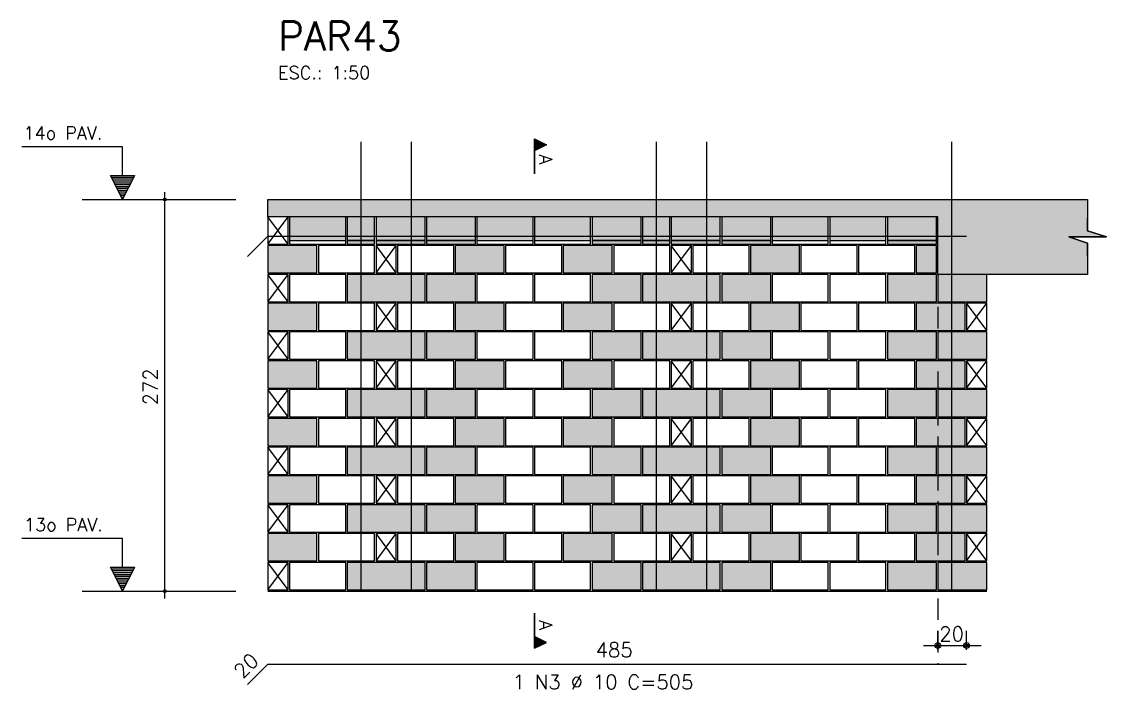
# Model space of a CAD drawing. Extents: x -1.9 to 86, y -1.6 to 60.9.
# Drawn here: x 19.32 to 34.38, y 29.32 to 38.59 of the extents above; entities that cross this region are included whole.
import ezdxf

# ---------------------------------------------------------------- set-up
doc = ezdxf.new("R2010")
doc.units = 0
doc.header["$MEASUREMENT"] = 0
doc.linetypes.add('ESTILO_TQS_0001', pattern=[0.45, 0.3, -0.15])
for name, color, linetype in [('PENA_01', 1, 'CONTINUOUS'), ('PENA_02', 2, 'CONTINUOUS'), ('PENA_03', 3, 'CONTINUOUS'), ('PENA_05', 5, 'CONTINUOUS'), ('PENA_06', 6, 'CONTINUOUS'), ('PENA_09', 254, 'CONTINUOUS'), ('PENA_11', 252, 'CONTINUOUS'), ('PENA_19', 240, 'CONTINUOUS'), ('PENA_21', 100, 'CONTINUOUS'), ('PENA_23', 50, 'CONTINUOUS'), ('PENA_28', 135, 'CONTINUOUS')]:
    doc.layers.add(name, color=color, linetype=linetype)
doc.styles.get("Standard").update_dxf_attribs({"font": 'ROMANS.SHX'})

msp = doc.modelspace()

# ---------------------------------------------------------------- linework, layer by layer
at = {"layer": 'PENA_01', "linetype": 'Continuous'}
for p, q in [((20.161, 36.12), (22.292, 36.12)), ((23.04, 35.55), (23.82, 35.55)), ((23.84, 35.55), (24.22, 35.55)), ((24.24, 35.55), (24.92, 35.55)), ((24.94, 35.55), (25.62, 35.55)), ((25.64, 35.55), (26.42, 35.55)), ((26.44, 35.55), (27.22, 35.55)), ((27.24, 35.55), (27.92, 35.55)), ((27.94, 35.55), (28.32, 35.55)), ((28.34, 35.55), (29.02, 35.55)), ((29.04, 35.55), (29.72, 35.55)), ((29.74, 35.55), (30.52, 35.55)), ((30.54, 35.55), (31.32, 35.55)), ((31.34, 35.55), (32.02, 35.55)), ((20.161, 30.68), (22.292, 30.68)), ((32.04, 29.866), (32.04, 30.127)), ((32.44, 29.866), (32.44, 30.127)), ((31.84, 29.927), (32.64, 29.927))]:
    msp.add_line(p, q, dxfattribs=at)
at = {"layer": 'PENA_01', "linetype": 'ESTILO_TQS_0001'}
msp.add_lwpolyline([(32.04, 35.08), (32.04, 29.666)], dxfattribs=at)
at = {"layer": 'PENA_02', "linetype": 'Continuous'}
for p, q in [((23.02, 35.88), (22.74, 35.88)), ((22.74, 35.88), (22.74, 35.5)), ((23.02, 35.5), (23.02, 35.88)), ((22.74, 35.5), (23.02, 35.5)), ((24.52, 35.48), (24.24, 35.48)), ((24.24, 35.48), (24.24, 35.1)), ((24.52, 35.1), (24.52, 35.48)), ((28.62, 35.48), (28.34, 35.48)), ((28.34, 35.48), (28.34, 35.1)), ((28.62, 35.1), (28.62, 35.48)), ((24.24, 35.1), (24.52, 35.1)), ((28.34, 35.1), (28.62, 35.1)), ((23.02, 35.08), (22.74, 35.08)), ((22.74, 35.08), (22.74, 34.7)), ((23.02, 34.7), (23.02, 35.08)), ((22.74, 34.7), (23.02, 34.7)), ((24.52, 34.68), (24.24, 34.68)), ((24.24, 34.68), (24.24, 34.3)), ((24.52, 34.3), (24.52, 34.68)), ((28.62, 34.68), (28.34, 34.68)), ((28.34, 34.68), (28.34, 34.3)), ((28.62, 34.3), (28.62, 34.68)), ((32.72, 34.68), (32.44, 34.68)), ((32.44, 34.68), (32.44, 34.3)), ((32.72, 34.3), (32.72, 34.68)), ((23.02, 34.28), (22.74, 34.28)), ((22.74, 34.28), (22.74, 33.9)), ((23.02, 33.9), (23.02, 34.28)), ((24.24, 34.3), (24.52, 34.3)), ((28.34, 34.3), (28.62, 34.3)), ((32.44, 34.3), (32.72, 34.3)), ((22.74, 33.9), (23.02, 33.9)), ((24.52, 33.88), (24.24, 33.88)), ((24.24, 33.88), (24.24, 33.5)), ((24.52, 33.5), (24.52, 33.88)), ((28.62, 33.88), (28.34, 33.88)), ((28.34, 33.88), (28.34, 33.5)), ((28.62, 33.5), (28.62, 33.88)), ((32.72, 33.88), (32.44, 33.88)), ((32.44, 33.88), (32.44, 33.5)), ((32.72, 33.5), (32.72, 33.88)), ((23.02, 33.48), (22.74, 33.48)), ((22.74, 33.48), (22.74, 33.1)), ((23.02, 33.1), (23.02, 33.48)), ((24.24, 33.5), (24.52, 33.5)), ((28.34, 33.5), (28.62, 33.5)), ((32.44, 33.5), (32.72, 33.5)), ((22.74, 33.1), (23.02, 33.1)), ((24.52, 33.08), (24.24, 33.08)), ((24.24, 33.08), (24.24, 32.7)), ((24.52, 32.7), (24.52, 33.08)), ((28.62, 33.08), (28.34, 33.08)), ((28.34, 33.08), (28.34, 32.7)), ((28.62, 32.7), (28.62, 33.08)), ((32.72, 33.08), (32.44, 33.08)), ((32.44, 33.08), (32.44, 32.7)), ((32.72, 32.7), (32.72, 33.08)), ((23.02, 32.68), (22.74, 32.68)), ((22.74, 32.68), (22.74, 32.3)), ((23.02, 32.3), (23.02, 32.68)), ((24.24, 32.7), (24.52, 32.7)), ((28.34, 32.7), (28.62, 32.7)), ((32.44, 32.7), (32.72, 32.7)), ((22.74, 32.3), (23.02, 32.3)), ((24.52, 32.28), (24.24, 32.28)), ((24.24, 32.28), (24.24, 31.9)), ((24.52, 31.9), (24.52, 32.28)), ((28.62, 32.28), (28.34, 32.28)), ((28.34, 32.28), (28.34, 31.9)), ((28.62, 31.9), (28.62, 32.28)), ((32.72, 32.28), (32.44, 32.28)), ((32.44, 32.28), (32.44, 31.9)), ((32.72, 31.9), (32.72, 32.28)), ((23.02, 31.88), (22.74, 31.88)), ((22.74, 31.88), (22.74, 31.5)), ((23.02, 31.5), (23.02, 31.88)), ((24.24, 31.9), (24.52, 31.9)), ((28.34, 31.9), (28.62, 31.9)), ((32.44, 31.9), (32.72, 31.9)), ((22.74, 31.5), (23.02, 31.5)), ((24.52, 31.48), (24.24, 31.48)), ((24.24, 31.48), (24.24, 31.1)), ((24.52, 31.1), (24.52, 31.48)), ((28.62, 31.48), (28.34, 31.48)), ((28.34, 31.48), (28.34, 31.1)), ((28.62, 31.1), (28.62, 31.48)), ((32.72, 31.48), (32.44, 31.48)), ((32.44, 31.48), (32.44, 31.1)), ((32.72, 31.1), (32.72, 31.48)), ((23.02, 31.08), (22.74, 31.08)), ((22.74, 31.08), (22.74, 30.7)), ((23.02, 30.7), (23.02, 31.08)), ((24.24, 31.1), (24.52, 31.1)), ((28.34, 31.1), (28.62, 31.1)), ((32.44, 31.1), (32.72, 31.1)), ((22.74, 30.7), (23.02, 30.7)), ((22.74, 30.68), (32.72, 30.68))]:
    msp.add_line(p, q, dxfattribs=at)
for points in [[(22.74, 36.12), (34.12, 36.12), (34.12, 35.686), (34.38, 35.6), (33.86, 35.6), (34.12, 35.513), (34.12, 35.08), (32.04, 35.08), (32.04, 35.88), (22.74, 35.88), (22.74, 36.12)], [(23.04, 35.5), (23.82, 35.5), (23.82, 35.88), (23.04, 35.88), (23.04, 35.5)], [(23.84, 35.5), (24.22, 35.5), (24.22, 35.88), (23.84, 35.88), (23.84, 35.5)], [(24.24, 35.5), (24.92, 35.5), (24.92, 35.88), (24.24, 35.88), (24.24, 35.5)], [(24.94, 35.5), (25.62, 35.5), (25.62, 35.88), (24.94, 35.88), (24.94, 35.5)], [(25.64, 35.5), (26.42, 35.5), (26.42, 35.88), (25.64, 35.88), (25.64, 35.5)], [(26.44, 35.5), (27.22, 35.5), (27.22, 35.88), (26.44, 35.88), (26.44, 35.5)], [(27.24, 35.5), (27.92, 35.5), (27.92, 35.88), (27.24, 35.88), (27.24, 35.5)], [(27.94, 35.5), (28.32, 35.5), (28.32, 35.88), (27.94, 35.88), (27.94, 35.5)], [(28.34, 35.5), (29.02, 35.5), (29.02, 35.88), (28.34, 35.88), (28.34, 35.5)], [(29.04, 35.5), (29.72, 35.5), (29.72, 35.88), (29.04, 35.88), (29.04, 35.5)], [(29.74, 35.5), (30.52, 35.5), (30.52, 35.88), (29.74, 35.88), (29.74, 35.5)], [(30.54, 35.5), (31.32, 35.5), (31.32, 35.88), (30.54, 35.88), (30.54, 35.5)], [(31.34, 35.5), (32.02, 35.5), (32.02, 35.88), (31.34, 35.88), (31.34, 35.5)], [(34.12, 35.34), (34.12, 35.513), (33.86, 35.6), (34.38, 35.6), (34.12, 35.686), (34.12, 35.86)], [(22.74, 35.1), (23.42, 35.1), (23.42, 35.48), (22.74, 35.48), (22.74, 35.1)], [(23.44, 35.1), (24.22, 35.1), (24.22, 35.48), (23.44, 35.48), (23.44, 35.1)], [(24.54, 35.1), (25.32, 35.1), (25.32, 35.48), (24.54, 35.48), (24.54, 35.1)], [(25.34, 35.1), (26.02, 35.1), (26.02, 35.48), (25.34, 35.48), (25.34, 35.1)], [(26.04, 35.1), (26.82, 35.1), (26.82, 35.48), (26.04, 35.48), (26.04, 35.1)], [(26.84, 35.1), (27.52, 35.1), (27.52, 35.48), (26.84, 35.48), (26.84, 35.1)], [(27.54, 35.1), (28.32, 35.1), (28.32, 35.48), (27.54, 35.48), (27.54, 35.1)], [(28.64, 35.1), (29.42, 35.1), (29.42, 35.48), (28.64, 35.48), (28.64, 35.1)], [(29.44, 35.1), (30.12, 35.1), (30.12, 35.48), (29.44, 35.48), (29.44, 35.1)], [(30.14, 35.1), (30.92, 35.1), (30.92, 35.48), (30.14, 35.48), (30.14, 35.1)], [(30.94, 35.1), (31.72, 35.1), (31.72, 35.48), (30.94, 35.48), (30.94, 35.1)], [(31.74, 35.1), (32.02, 35.1), (32.02, 35.48), (31.74, 35.48), (31.74, 35.1)], [(23.04, 34.7), (23.82, 34.7), (23.82, 35.08), (23.04, 35.08), (23.04, 34.7)], [(23.84, 34.7), (24.92, 34.7), (24.92, 35.08), (23.84, 35.08), (23.84, 34.7)], [(24.94, 34.7), (25.62, 34.7), (25.62, 35.08), (24.94, 35.08), (24.94, 34.7)], [(25.64, 34.7), (26.42, 34.7), (26.42, 35.08), (25.64, 35.08), (25.64, 34.7)], [(26.44, 34.7), (27.22, 34.7), (27.22, 35.08), (26.44, 35.08), (26.44, 34.7)], [(27.24, 34.7), (27.92, 34.7), (27.92, 35.08), (27.24, 35.08), (27.24, 34.7)], [(27.94, 34.7), (29.02, 34.7), (29.02, 35.08), (27.94, 35.08), (27.94, 34.7)], [(29.04, 34.7), (29.72, 34.7), (29.72, 35.08), (29.04, 35.08), (29.04, 34.7)], [(29.74, 34.7), (30.52, 34.7), (30.52, 35.08), (29.74, 35.08), (29.74, 34.7)], [(30.54, 34.7), (31.32, 34.7), (31.32, 35.08), (30.54, 35.08), (30.54, 34.7)], [(31.34, 34.7), (32.02, 34.7), (32.02, 35.08), (31.34, 35.08), (31.34, 34.7)], [(32.04, 34.7), (32.72, 34.7), (32.72, 35.08), (32.04, 35.08), (32.04, 34.7)], [(22.74, 34.3), (23.42, 34.3), (23.42, 34.68), (22.74, 34.68), (22.74, 34.3)], [(23.44, 34.3), (24.22, 34.3), (24.22, 34.68), (23.44, 34.68), (23.44, 34.3)], [(24.54, 34.3), (25.32, 34.3), (25.32, 34.68), (24.54, 34.68), (24.54, 34.3)], [(25.34, 34.3), (26.02, 34.3), (26.02, 34.68), (25.34, 34.68), (25.34, 34.3)], [(26.04, 34.3), (26.82, 34.3), (26.82, 34.68), (26.04, 34.68), (26.04, 34.3)], [(26.84, 34.3), (27.52, 34.3), (27.52, 34.68), (26.84, 34.68), (26.84, 34.3)], [(27.54, 34.3), (28.32, 34.3), (28.32, 34.68), (27.54, 34.68), (27.54, 34.3)], [(28.64, 34.3), (29.42, 34.3), (29.42, 34.68), (28.64, 34.68), (28.64, 34.3)], [(29.44, 34.3), (30.12, 34.3), (30.12, 34.68), (29.44, 34.68), (29.44, 34.3)], [(30.14, 34.3), (30.92, 34.3), (30.92, 34.68), (30.14, 34.68), (30.14, 34.3)], [(30.94, 34.3), (31.72, 34.3), (31.72, 34.68), (30.94, 34.68), (30.94, 34.3)], [(31.74, 34.3), (32.42, 34.3), (32.42, 34.68), (31.74, 34.68), (31.74, 34.3)], [(23.04, 33.9), (23.82, 33.9), (23.82, 34.28), (23.04, 34.28), (23.04, 33.9)], [(23.84, 33.9), (24.92, 33.9), (24.92, 34.28), (23.84, 34.28), (23.84, 33.9)], [(24.94, 33.9), (25.62, 33.9), (25.62, 34.28), (24.94, 34.28), (24.94, 33.9)], [(25.64, 33.9), (26.42, 33.9), (26.42, 34.28), (25.64, 34.28), (25.64, 33.9)], [(26.44, 33.9), (27.22, 33.9), (27.22, 34.28), (26.44, 34.28), (26.44, 33.9)], [(27.24, 33.9), (27.92, 33.9), (27.92, 34.28), (27.24, 34.28), (27.24, 33.9)], [(27.94, 33.9), (29.02, 33.9), (29.02, 34.28), (27.94, 34.28), (27.94, 33.9)], [(29.04, 33.9), (29.72, 33.9), (29.72, 34.28), (29.04, 34.28), (29.04, 33.9)], [(29.74, 33.9), (30.52, 33.9), (30.52, 34.28), (29.74, 34.28), (29.74, 33.9)], [(30.54, 33.9), (31.32, 33.9), (31.32, 34.28), (30.54, 34.28), (30.54, 33.9)], [(31.34, 33.9), (32.02, 33.9), (32.02, 34.28), (31.34, 34.28), (31.34, 33.9)], [(32.04, 33.9), (32.72, 33.9), (32.72, 34.28), (32.04, 34.28), (32.04, 33.9)], [(22.74, 33.5), (23.42, 33.5), (23.42, 33.88), (22.74, 33.88), (22.74, 33.5)], [(23.44, 33.5), (24.22, 33.5), (24.22, 33.88), (23.44, 33.88), (23.44, 33.5)], [(24.54, 33.5), (25.32, 33.5), (25.32, 33.88), (24.54, 33.88), (24.54, 33.5)], [(25.34, 33.5), (26.02, 33.5), (26.02, 33.88), (25.34, 33.88), (25.34, 33.5)], [(26.04, 33.5), (26.82, 33.5), (26.82, 33.88), (26.04, 33.88), (26.04, 33.5)], [(26.84, 33.5), (27.52, 33.5), (27.52, 33.88), (26.84, 33.88), (26.84, 33.5)], [(27.54, 33.5), (28.32, 33.5), (28.32, 33.88), (27.54, 33.88), (27.54, 33.5)], [(28.64, 33.5), (29.42, 33.5), (29.42, 33.88), (28.64, 33.88), (28.64, 33.5)], [(29.44, 33.5), (30.12, 33.5), (30.12, 33.88), (29.44, 33.88), (29.44, 33.5)], [(30.14, 33.5), (30.92, 33.5), (30.92, 33.88), (30.14, 33.88), (30.14, 33.5)], [(30.94, 33.5), (31.72, 33.5), (31.72, 33.88), (30.94, 33.88), (30.94, 33.5)], [(31.74, 33.5), (32.42, 33.5), (32.42, 33.88), (31.74, 33.88), (31.74, 33.5)], [(23.04, 33.1), (23.82, 33.1), (23.82, 33.48), (23.04, 33.48), (23.04, 33.1)], [(23.84, 33.1), (24.92, 33.1), (24.92, 33.48), (23.84, 33.48), (23.84, 33.1)], [(24.94, 33.1), (25.62, 33.1), (25.62, 33.48), (24.94, 33.48), (24.94, 33.1)], [(25.64, 33.1), (26.42, 33.1), (26.42, 33.48), (25.64, 33.48), (25.64, 33.1)], [(26.44, 33.1), (27.22, 33.1), (27.22, 33.48), (26.44, 33.48), (26.44, 33.1)], [(27.24, 33.1), (27.92, 33.1), (27.92, 33.48), (27.24, 33.48), (27.24, 33.1)], [(27.94, 33.1), (29.02, 33.1), (29.02, 33.48), (27.94, 33.48), (27.94, 33.1)], [(29.04, 33.1), (29.72, 33.1), (29.72, 33.48), (29.04, 33.48), (29.04, 33.1)], [(29.74, 33.1), (30.52, 33.1), (30.52, 33.48), (29.74, 33.48), (29.74, 33.1)], [(30.54, 33.1), (31.32, 33.1), (31.32, 33.48), (30.54, 33.48), (30.54, 33.1)], [(31.34, 33.1), (32.02, 33.1), (32.02, 33.48), (31.34, 33.48), (31.34, 33.1)], [(32.04, 33.1), (32.72, 33.1), (32.72, 33.48), (32.04, 33.48), (32.04, 33.1)], [(22.74, 32.7), (23.42, 32.7), (23.42, 33.08), (22.74, 33.08), (22.74, 32.7)], [(23.44, 32.7), (24.22, 32.7), (24.22, 33.08), (23.44, 33.08), (23.44, 32.7)], [(24.54, 32.7), (25.32, 32.7), (25.32, 33.08), (24.54, 33.08), (24.54, 32.7)], [(25.34, 32.7), (26.02, 32.7), (26.02, 33.08), (25.34, 33.08), (25.34, 32.7)], [(26.04, 32.7), (26.82, 32.7), (26.82, 33.08), (26.04, 33.08), (26.04, 32.7)], [(26.84, 32.7), (27.52, 32.7), (27.52, 33.08), (26.84, 33.08), (26.84, 32.7)], [(27.54, 32.7), (28.32, 32.7), (28.32, 33.08), (27.54, 33.08), (27.54, 32.7)], [(28.64, 32.7), (29.42, 32.7), (29.42, 33.08), (28.64, 33.08), (28.64, 32.7)], [(29.44, 32.7), (30.12, 32.7), (30.12, 33.08), (29.44, 33.08), (29.44, 32.7)], [(30.14, 32.7), (30.92, 32.7), (30.92, 33.08), (30.14, 33.08), (30.14, 32.7)], [(30.94, 32.7), (31.72, 32.7), (31.72, 33.08), (30.94, 33.08), (30.94, 32.7)], [(31.74, 32.7), (32.42, 32.7), (32.42, 33.08), (31.74, 33.08), (31.74, 32.7)], [(23.04, 32.3), (23.82, 32.3), (23.82, 32.68), (23.04, 32.68), (23.04, 32.3)], [(23.84, 32.3), (24.92, 32.3), (24.92, 32.68), (23.84, 32.68), (23.84, 32.3)], [(24.94, 32.3), (25.62, 32.3), (25.62, 32.68), (24.94, 32.68), (24.94, 32.3)], [(25.64, 32.3), (26.42, 32.3), (26.42, 32.68), (25.64, 32.68), (25.64, 32.3)], [(26.44, 32.3), (27.22, 32.3), (27.22, 32.68), (26.44, 32.68), (26.44, 32.3)], [(27.24, 32.3), (27.92, 32.3), (27.92, 32.68), (27.24, 32.68), (27.24, 32.3)], [(27.94, 32.3), (29.02, 32.3), (29.02, 32.68), (27.94, 32.68), (27.94, 32.3)], [(29.04, 32.3), (29.72, 32.3), (29.72, 32.68), (29.04, 32.68), (29.04, 32.3)], [(29.74, 32.3), (30.52, 32.3), (30.52, 32.68), (29.74, 32.68), (29.74, 32.3)], [(30.54, 32.3), (31.32, 32.3), (31.32, 32.68), (30.54, 32.68), (30.54, 32.3)], [(31.34, 32.3), (32.02, 32.3), (32.02, 32.68), (31.34, 32.68), (31.34, 32.3)], [(32.04, 32.3), (32.72, 32.3), (32.72, 32.68), (32.04, 32.68), (32.04, 32.3)], [(22.74, 31.9), (23.42, 31.9), (23.42, 32.28), (22.74, 32.28), (22.74, 31.9)], [(23.44, 31.9), (24.22, 31.9), (24.22, 32.28), (23.44, 32.28), (23.44, 31.9)], [(24.54, 31.9), (25.32, 31.9), (25.32, 32.28), (24.54, 32.28), (24.54, 31.9)], [(25.34, 31.9), (26.02, 31.9), (26.02, 32.28), (25.34, 32.28), (25.34, 31.9)], [(26.04, 31.9), (26.82, 31.9), (26.82, 32.28), (26.04, 32.28), (26.04, 31.9)], [(26.84, 31.9), (27.52, 31.9), (27.52, 32.28), (26.84, 32.28), (26.84, 31.9)], [(27.54, 31.9), (28.32, 31.9), (28.32, 32.28), (27.54, 32.28), (27.54, 31.9)], [(28.64, 31.9), (29.42, 31.9), (29.42, 32.28), (28.64, 32.28), (28.64, 31.9)], [(29.44, 31.9), (30.12, 31.9), (30.12, 32.28), (29.44, 32.28), (29.44, 31.9)], [(30.14, 31.9), (30.92, 31.9), (30.92, 32.28), (30.14, 32.28), (30.14, 31.9)], [(30.94, 31.9), (31.72, 31.9), (31.72, 32.28), (30.94, 32.28), (30.94, 31.9)], [(31.74, 31.9), (32.42, 31.9), (32.42, 32.28), (31.74, 32.28), (31.74, 31.9)], [(23.04, 31.5), (23.82, 31.5), (23.82, 31.88), (23.04, 31.88), (23.04, 31.5)], [(23.84, 31.5), (24.92, 31.5), (24.92, 31.88), (23.84, 31.88), (23.84, 31.5)], [(24.94, 31.5), (25.62, 31.5), (25.62, 31.88), (24.94, 31.88), (24.94, 31.5)], [(25.64, 31.5), (26.42, 31.5), (26.42, 31.88), (25.64, 31.88), (25.64, 31.5)], [(26.44, 31.5), (27.22, 31.5), (27.22, 31.88), (26.44, 31.88), (26.44, 31.5)], [(27.24, 31.5), (27.92, 31.5), (27.92, 31.88), (27.24, 31.88), (27.24, 31.5)], [(27.94, 31.5), (29.02, 31.5), (29.02, 31.88), (27.94, 31.88), (27.94, 31.5)], [(29.04, 31.5), (29.72, 31.5), (29.72, 31.88), (29.04, 31.88), (29.04, 31.5)], [(29.74, 31.5), (30.52, 31.5), (30.52, 31.88), (29.74, 31.88), (29.74, 31.5)], [(30.54, 31.5), (31.32, 31.5), (31.32, 31.88), (30.54, 31.88), (30.54, 31.5)], [(31.34, 31.5), (32.02, 31.5), (32.02, 31.88), (31.34, 31.88), (31.34, 31.5)], [(32.04, 31.5), (32.72, 31.5), (32.72, 31.88), (32.04, 31.88), (32.04, 31.5)], [(22.74, 31.1), (23.42, 31.1), (23.42, 31.48), (22.74, 31.48), (22.74, 31.1)], [(23.44, 31.1), (24.22, 31.1), (24.22, 31.48), (23.44, 31.48), (23.44, 31.1)], [(24.54, 31.1), (25.32, 31.1), (25.32, 31.48), (24.54, 31.48), (24.54, 31.1)], [(25.34, 31.1), (26.02, 31.1), (26.02, 31.48), (25.34, 31.48), (25.34, 31.1)], [(26.04, 31.1), (26.82, 31.1), (26.82, 31.48), (26.04, 31.48), (26.04, 31.1)], [(26.84, 31.1), (27.52, 31.1), (27.52, 31.48), (26.84, 31.48), (26.84, 31.1)], [(27.54, 31.1), (28.32, 31.1), (28.32, 31.48), (27.54, 31.48), (27.54, 31.1)], [(28.64, 31.1), (29.42, 31.1), (29.42, 31.48), (28.64, 31.48), (28.64, 31.1)], [(29.44, 31.1), (30.12, 31.1), (30.12, 31.48), (29.44, 31.48), (29.44, 31.1)], [(30.14, 31.1), (30.92, 31.1), (30.92, 31.48), (30.14, 31.48), (30.14, 31.1)], [(30.94, 31.1), (31.72, 31.1), (31.72, 31.48), (30.94, 31.48), (30.94, 31.1)], [(31.74, 31.1), (32.42, 31.1), (32.42, 31.48), (31.74, 31.48), (31.74, 31.1)], [(23.04, 30.7), (23.82, 30.7), (23.82, 31.08), (23.04, 31.08), (23.04, 30.7)], [(23.84, 30.7), (24.92, 30.7), (24.92, 31.08), (23.84, 31.08), (23.84, 30.7)], [(24.94, 30.7), (25.62, 30.7), (25.62, 31.08), (24.94, 31.08), (24.94, 30.7)], [(25.64, 30.7), (26.42, 30.7), (26.42, 31.08), (25.64, 31.08), (25.64, 30.7)], [(26.44, 30.7), (27.22, 30.7), (27.22, 31.08), (26.44, 31.08), (26.44, 30.7)], [(27.24, 30.7), (27.92, 30.7), (27.92, 31.08), (27.24, 31.08), (27.24, 30.7)], [(27.94, 30.7), (29.02, 30.7), (29.02, 31.08), (27.94, 31.08), (27.94, 30.7)], [(29.04, 30.7), (29.72, 30.7), (29.72, 31.08), (29.04, 31.08), (29.04, 30.7)], [(29.74, 30.7), (30.52, 30.7), (30.52, 31.08), (29.74, 31.08), (29.74, 30.7)], [(30.54, 30.7), (31.32, 30.7), (31.32, 31.08), (30.54, 31.08), (30.54, 30.7)], [(31.34, 30.7), (32.02, 30.7), (32.02, 31.08), (31.34, 31.08), (31.34, 30.7)], [(32.04, 30.7), (32.72, 30.7), (32.72, 31.08), (32.04, 31.08), (32.04, 30.7)]]:
    msp.add_lwpolyline(points, dxfattribs=at)
for centre, radius in [((21.307, 36.12), 0.02), ((21.307, 36.12), 0.01), ((21.307, 30.68), 0.02), ((21.307, 30.68), 0.01), ((32.04, 29.927), 0.04), ((32.04, 29.927), 0.02), ((32.44, 29.927), 0.04), ((32.44, 29.927), 0.02)]:
    msp.add_circle(centre, radius, dxfattribs=at)
at = {"layer": 'PENA_03', "linetype": 'Continuous'}
for p, q in [((26.44, 36.476), (26.44, 36.962)), ((26.44, 36.962), (26.606, 36.879)), ((26.44, 36.961), (26.44, 36.797)), ((26.44, 36.961), (26.604, 36.879)), ((26.452, 36.956), (26.452, 36.803)), ((26.465, 36.95), (26.465, 36.809)), ((26.478, 36.943), (26.478, 36.815)), ((26.491, 36.937), (26.491, 36.822)), ((26.503, 36.93), (26.503, 36.828)), ((26.516, 36.924), (26.516, 36.835)), ((26.529, 36.918), (26.529, 36.841)), ((26.542, 36.911), (26.542, 36.847)), ((26.554, 36.905), (26.554, 36.854)), ((26.567, 36.898), (26.567, 36.86)), ((20.72, 36.851), (19.32, 36.851)), ((20.72, 36.451), (20.72, 36.851)), ((20.722, 36.451), (20.722, 36.853)), ((26.604, 36.879), (26.44, 36.797)), ((26.606, 36.879), (26.44, 36.797)), ((26.44, 36.797), (26.44, 36.476)), ((26.58, 36.892), (26.58, 36.867)), ((26.593, 36.886), (26.593, 36.873)), ((20.721, 36.12), (20.555, 36.451)), ((20.555, 36.451), (20.72, 36.451)), ((20.721, 36.123), (20.557, 36.45)), ((20.885, 36.45), (20.557, 36.45)), ((20.887, 36.451), (20.721, 36.12)), ((20.885, 36.45), (20.721, 36.123)), ((20.722, 36.451), (20.887, 36.451)), ((20.874, 36.426), (20.568, 36.426)), ((20.861, 36.4), (20.581, 36.4)), ((20.849, 36.375), (20.593, 36.375)), ((20.836, 36.349), (20.606, 36.349)), ((20.823, 36.324), (20.619, 36.324)), ((20.81, 36.298), (20.632, 36.298)), ((20.798, 36.273), (20.644, 36.273)), ((20.785, 36.247), (20.657, 36.247)), ((20.772, 36.222), (20.67, 36.222)), ((20.759, 36.196), (20.683, 36.196)), ((20.746, 36.171), (20.695, 36.171)), ((20.734, 36.145), (20.708, 36.145)), ((21.307, 30.579), (21.307, 36.22)), ((22.74, 35.5), (23.02, 35.88)), ((23.02, 35.5), (22.74, 35.88)), ((24.24, 35.1), (24.52, 35.48)), ((24.52, 35.1), (24.24, 35.48)), ((28.34, 35.1), (28.62, 35.48)), ((28.62, 35.1), (28.34, 35.48)), ((22.74, 34.7), (23.02, 35.08)), ((23.02, 34.7), (22.74, 35.08)), ((24.24, 34.3), (24.52, 34.68)), ((24.52, 34.3), (24.24, 34.68)), ((28.34, 34.3), (28.62, 34.68)), ((28.62, 34.3), (28.34, 34.68)), ((32.44, 34.3), (32.72, 34.68)), ((32.72, 34.3), (32.44, 34.68)), ((22.74, 33.9), (23.02, 34.28)), ((23.02, 33.9), (22.74, 34.28)), ((24.24, 33.5), (24.52, 33.88)), ((24.52, 33.5), (24.24, 33.88)), ((28.34, 33.5), (28.62, 33.88)), ((28.62, 33.5), (28.34, 33.88)), ((32.44, 33.5), (32.72, 33.88)), ((32.72, 33.5), (32.44, 33.88)), ((22.74, 33.1), (23.02, 33.48)), ((23.02, 33.1), (22.74, 33.48)), ((24.24, 32.7), (24.52, 33.08)), ((24.52, 32.7), (24.24, 33.08)), ((28.34, 32.7), (28.62, 33.08)), ((28.62, 32.7), (28.34, 33.08)), ((32.44, 32.7), (32.72, 33.08)), ((32.72, 32.7), (32.44, 33.08)), ((22.74, 32.3), (23.02, 32.68)), ((23.02, 32.3), (22.74, 32.68)), ((24.24, 31.9), (24.52, 32.28)), ((24.52, 31.9), (24.24, 32.28)), ((28.34, 31.9), (28.62, 32.28)), ((28.62, 31.9), (28.34, 32.28)), ((32.44, 31.9), (32.72, 32.28)), ((32.72, 31.9), (32.44, 32.28)), ((22.74, 31.5), (23.02, 31.88)), ((23.02, 31.5), (22.74, 31.88)), ((24.24, 31.1), (24.52, 31.48)), ((24.52, 31.1), (24.24, 31.48)), ((28.34, 31.1), (28.62, 31.48)), ((28.62, 31.1), (28.34, 31.48)), ((32.44, 31.1), (32.72, 31.48)), ((32.72, 31.1), (32.44, 31.48)), ((20.72, 31.411), (19.32, 31.411)), ((20.72, 31.011), (20.72, 31.411)), ((20.722, 31.011), (20.722, 31.413)), ((22.74, 30.7), (23.02, 31.08)), ((23.02, 30.7), (22.74, 31.08)), ((20.721, 30.68), (20.555, 31.011)), ((20.555, 31.011), (20.72, 31.011)), ((20.721, 30.683), (20.557, 31.01)), ((20.885, 31.01), (20.557, 31.01)), ((20.874, 30.986), (20.568, 30.986)), ((20.861, 30.96), (20.581, 30.96)), ((20.849, 30.935), (20.593, 30.935)), ((20.836, 30.909), (20.606, 30.909)), ((20.823, 30.884), (20.619, 30.884)), ((20.887, 31.011), (20.721, 30.68)), ((20.885, 31.01), (20.721, 30.683)), ((20.722, 31.011), (20.887, 31.011)), ((20.81, 30.858), (20.632, 30.858)), ((20.798, 30.833), (20.644, 30.833)), ((20.785, 30.807), (20.657, 30.807)), ((20.772, 30.782), (20.67, 30.782)), ((20.759, 30.756), (20.683, 30.756)), ((20.746, 30.731), (20.695, 30.731)), ((20.734, 30.705), (20.708, 30.705)), ((26.44, 30.373), (26.44, 29.886)), ((26.44, 30.052), (26.44, 30.373)), ((26.606, 29.969), (26.44, 30.052)), ((26.44, 29.887), (26.44, 30.051)), ((26.604, 29.969), (26.44, 30.051)), ((26.44, 29.886), (26.606, 29.969)), ((26.44, 29.887), (26.604, 29.969)), ((26.452, 29.893), (26.452, 30.046)), ((26.465, 29.899), (26.465, 30.04)), ((26.478, 29.905), (26.478, 30.033)), ((26.491, 29.912), (26.491, 30.027)), ((26.503, 29.918), (26.503, 30.02)), ((26.516, 29.925), (26.516, 30.014)), ((26.529, 29.931), (26.529, 30.008)), ((26.542, 29.937), (26.542, 30.001)), ((26.554, 29.944), (26.554, 29.995)), ((26.567, 29.95), (26.567, 29.988)), ((26.58, 29.957), (26.58, 29.982)), ((26.593, 29.963), (26.593, 29.976)), ((32.04, 29.666), (32.04, 29.666)), ((32.44, 29.666), (32.44, 29.666))]:
    msp.add_line(p, q, dxfattribs=at)
at = {"layer": 'PENA_05', "linetype": 'Continuous'}
for p, q in [((22.457, 35.326), (22.74, 35.609)), ((22.74, 35.609), (32.44, 35.61)), ((22.457, 29.382), (22.74, 29.665)), ((22.74, 29.665), (32.44, 29.666))]:
    msp.add_line(p, q, dxfattribs=at)
for points in [[(24.03, 36.92), (24.03, 30.68)], [(24.73, 36.92), (24.73, 30.68)], [(28.13, 36.92), (28.13, 30.68)], [(28.83, 36.92), (28.83, 30.68)], [(32.23, 36.92), (32.23, 30.68)]]:
    msp.add_lwpolyline(points, dxfattribs=at)
at = {"layer": 'PENA_09', "linetype": 'Continuous'}
for points in [[(23.04, 35.55), (23.82, 35.55), (23.82, 35.88), (23.04, 35.88), (23.04, 35.55)], [(23.84, 35.55), (24.22, 35.55), (24.22, 35.88), (23.84, 35.88), (23.84, 35.55)], [(24.24, 35.55), (24.92, 35.55), (24.92, 35.88), (24.24, 35.88), (24.24, 35.55)], [(24.94, 35.55), (25.62, 35.55), (25.62, 35.88), (24.94, 35.88), (24.94, 35.55)], [(25.64, 35.55), (26.42, 35.55), (26.42, 35.88), (25.64, 35.88), (25.64, 35.55)], [(26.44, 35.55), (27.22, 35.55), (27.22, 35.88), (26.44, 35.88), (26.44, 35.55)], [(27.24, 35.55), (27.92, 35.55), (27.92, 35.88), (27.24, 35.88), (27.24, 35.55)], [(27.94, 35.55), (28.32, 35.55), (28.32, 35.88), (27.94, 35.88), (27.94, 35.55)], [(28.34, 35.55), (29.02, 35.55), (29.02, 35.88), (28.34, 35.88), (28.34, 35.55)], [(29.04, 35.55), (29.72, 35.55), (29.72, 35.88), (29.04, 35.88), (29.04, 35.55)], [(29.74, 35.55), (30.52, 35.55), (30.52, 35.88), (29.74, 35.88), (29.74, 35.55)], [(30.54, 35.55), (31.32, 35.55), (31.32, 35.88), (30.54, 35.88), (30.54, 35.55)], [(31.34, 35.55), (32.02, 35.55), (32.02, 35.88), (31.34, 35.88), (31.34, 35.55)]]:
    msp.add_lwpolyline(points, dxfattribs=at)
for points in [[(23.04, 35.55), (23.82, 35.55), (23.82, 35.88)], [(23.04, 35.55), (23.82, 35.88), (23.04, 35.88)], [(23.04, 35.55), (23.04, 35.88), (23.04, 35.55)], [(23.84, 35.55), (24.22, 35.55), (24.22, 35.88)], [(23.84, 35.55), (24.22, 35.88), (23.84, 35.88)], [(23.84, 35.55), (23.84, 35.88), (23.84, 35.55)], [(24.24, 35.55), (24.92, 35.55), (24.92, 35.88)], [(24.24, 35.55), (24.92, 35.88), (24.24, 35.88)], [(24.24, 35.55), (24.24, 35.88), (24.24, 35.55)], [(24.94, 35.55), (25.62, 35.55), (25.62, 35.88)], [(24.94, 35.55), (25.62, 35.88), (24.94, 35.88)], [(24.94, 35.55), (24.94, 35.88), (24.94, 35.55)], [(25.64, 35.55), (26.42, 35.55), (26.42, 35.88)], [(25.64, 35.55), (26.42, 35.88), (25.64, 35.88)], [(25.64, 35.55), (25.64, 35.88), (25.64, 35.55)], [(26.44, 35.55), (27.22, 35.55), (27.22, 35.88)], [(26.44, 35.55), (27.22, 35.88), (26.44, 35.88)], [(26.44, 35.55), (26.44, 35.88), (26.44, 35.55)], [(27.24, 35.55), (27.92, 35.55), (27.92, 35.88)], [(27.24, 35.55), (27.92, 35.88), (27.24, 35.88)], [(27.24, 35.55), (27.24, 35.88), (27.24, 35.55)], [(27.94, 35.55), (28.32, 35.55), (28.32, 35.88)], [(27.94, 35.55), (28.32, 35.88), (27.94, 35.88)], [(27.94, 35.55), (27.94, 35.88), (27.94, 35.55)], [(28.34, 35.55), (29.02, 35.55), (29.02, 35.88)], [(28.34, 35.55), (29.02, 35.88), (28.34, 35.88)], [(28.34, 35.55), (28.34, 35.88), (28.34, 35.55)], [(29.04, 35.55), (29.72, 35.55), (29.72, 35.88)], [(29.04, 35.55), (29.72, 35.88), (29.04, 35.88)], [(29.04, 35.55), (29.04, 35.88), (29.04, 35.55)], [(29.74, 35.55), (30.52, 35.55), (30.52, 35.88)], [(29.74, 35.55), (30.52, 35.88), (29.74, 35.88)], [(29.74, 35.55), (29.74, 35.88), (29.74, 35.55)], [(30.54, 35.55), (31.32, 35.55), (31.32, 35.88)], [(30.54, 35.55), (31.32, 35.88), (30.54, 35.88)], [(30.54, 35.55), (30.54, 35.88), (30.54, 35.55)], [(31.34, 35.55), (32.02, 35.55), (32.02, 35.88)], [(31.34, 35.55), (32.02, 35.88), (31.34, 35.88)], [(31.34, 35.55), (31.34, 35.88), (31.34, 35.55)]]:
    msp.add_solid(points, dxfattribs=at)
at = {"layer": 'PENA_11', "linetype": 'Continuous'}
for points in [[(32.04, 35.88), (22.74, 35.88), (22.74, 36.12)], [(32.04, 35.88), (22.74, 36.12), (34.12, 36.12)], [(33.86, 35.6), (32.04, 35.88), (34.12, 36.12)], [(33.86, 35.6), (34.12, 36.12), (34.12, 35.686)], [(33.86, 35.6), (34.12, 35.08), (32.04, 35.88)], [(32.04, 35.88), (34.12, 35.08), (32.04, 35.08)], [(33.86, 35.6), (34.12, 35.686), (34.38, 35.6)], [(33.86, 35.6), (34.12, 35.513), (34.12, 35.08)]]:
    msp.add_solid(points, dxfattribs=at)
at = {"layer": 'PENA_19', "linetype": 'Continuous'}
for points in [[(23.84, 34.7), (24.92, 34.7), (24.92, 35.08), (23.84, 35.08), (23.84, 34.7)], [(27.94, 34.7), (29.02, 34.7), (29.02, 35.08), (27.94, 35.08), (27.94, 34.7)], [(23.84, 33.9), (24.92, 33.9), (24.92, 34.28), (23.84, 34.28), (23.84, 33.9)], [(27.94, 33.9), (29.02, 33.9), (29.02, 34.28), (27.94, 34.28), (27.94, 33.9)], [(23.84, 33.1), (24.92, 33.1), (24.92, 33.48), (23.84, 33.48), (23.84, 33.1)], [(27.94, 33.1), (29.02, 33.1), (29.02, 33.48), (27.94, 33.48), (27.94, 33.1)], [(23.84, 32.3), (24.92, 32.3), (24.92, 32.68), (23.84, 32.68), (23.84, 32.3)], [(27.94, 32.3), (29.02, 32.3), (29.02, 32.68), (27.94, 32.68), (27.94, 32.3)], [(23.84, 31.5), (24.92, 31.5), (24.92, 31.88), (23.84, 31.88), (23.84, 31.5)], [(27.94, 31.5), (29.02, 31.5), (29.02, 31.88), (27.94, 31.88), (27.94, 31.5)], [(23.84, 30.7), (24.92, 30.7), (24.92, 31.08), (23.84, 31.08), (23.84, 30.7)], [(27.94, 30.7), (29.02, 30.7), (29.02, 31.08), (27.94, 31.08), (27.94, 30.7)]]:
    msp.add_lwpolyline(points, dxfattribs=at)
for points in [[(23.84, 34.7), (24.92, 34.7), (24.92, 35.08)], [(23.84, 34.7), (24.92, 35.08), (23.84, 35.08)], [(23.84, 34.7), (23.84, 35.08), (23.84, 34.7)], [(27.94, 34.7), (29.02, 34.7), (29.02, 35.08)], [(27.94, 34.7), (29.02, 35.08), (27.94, 35.08)], [(27.94, 34.7), (27.94, 35.08), (27.94, 34.7)], [(23.84, 33.9), (24.92, 33.9), (24.92, 34.28)], [(23.84, 33.9), (24.92, 34.28), (23.84, 34.28)], [(23.84, 33.9), (23.84, 34.28), (23.84, 33.9)], [(27.94, 33.9), (29.02, 33.9), (29.02, 34.28)], [(27.94, 33.9), (29.02, 34.28), (27.94, 34.28)], [(27.94, 33.9), (27.94, 34.28), (27.94, 33.9)], [(23.84, 33.1), (24.92, 33.1), (24.92, 33.48)], [(23.84, 33.1), (24.92, 33.48), (23.84, 33.48)], [(23.84, 33.1), (23.84, 33.48), (23.84, 33.1)], [(27.94, 33.1), (29.02, 33.1), (29.02, 33.48)], [(27.94, 33.1), (29.02, 33.48), (27.94, 33.48)], [(27.94, 33.1), (27.94, 33.48), (27.94, 33.1)], [(23.84, 32.3), (24.92, 32.3), (24.92, 32.68)], [(23.84, 32.3), (24.92, 32.68), (23.84, 32.68)], [(23.84, 32.3), (23.84, 32.68), (23.84, 32.3)], [(27.94, 32.3), (29.02, 32.3), (29.02, 32.68)], [(27.94, 32.3), (29.02, 32.68), (27.94, 32.68)], [(27.94, 32.3), (27.94, 32.68), (27.94, 32.3)], [(23.84, 31.5), (24.92, 31.5), (24.92, 31.88)], [(23.84, 31.5), (24.92, 31.88), (23.84, 31.88)], [(23.84, 31.5), (23.84, 31.88), (23.84, 31.5)], [(27.94, 31.5), (29.02, 31.5), (29.02, 31.88)], [(27.94, 31.5), (29.02, 31.88), (27.94, 31.88)], [(27.94, 31.5), (27.94, 31.88), (27.94, 31.5)], [(23.84, 30.7), (24.92, 30.7), (24.92, 31.08)], [(23.84, 30.7), (24.92, 31.08), (23.84, 31.08)], [(23.84, 30.7), (23.84, 31.08), (23.84, 30.7)], [(27.94, 30.7), (29.02, 30.7), (29.02, 31.08)], [(27.94, 30.7), (29.02, 31.08), (27.94, 31.08)], [(27.94, 30.7), (27.94, 31.08), (27.94, 30.7)]]:
    msp.add_solid(points, dxfattribs=at)
at = {"layer": 'PENA_21', "linetype": 'Continuous'}
for points in [[(24.24, 35.5), (24.92, 35.5), (24.92, 35.55), (24.24, 35.55), (24.24, 35.5)], [(24.94, 35.5), (25.62, 35.5), (25.62, 35.55), (24.94, 35.55), (24.94, 35.5)], [(27.24, 35.5), (27.92, 35.5), (27.92, 35.55), (27.24, 35.55), (27.24, 35.5)], [(28.34, 35.5), (29.02, 35.5), (29.02, 35.55), (28.34, 35.55), (28.34, 35.5)], [(29.04, 35.5), (29.72, 35.5), (29.72, 35.55), (29.04, 35.55), (29.04, 35.5)], [(31.34, 35.5), (32.02, 35.5), (32.02, 35.55), (31.34, 35.55), (31.34, 35.5)], [(22.74, 35.1), (23.42, 35.1), (23.42, 35.48), (22.74, 35.48), (22.74, 35.1)], [(25.34, 35.1), (26.02, 35.1), (26.02, 35.48), (25.34, 35.48), (25.34, 35.1)], [(26.84, 35.1), (27.52, 35.1), (27.52, 35.48), (26.84, 35.48), (26.84, 35.1)], [(29.44, 35.1), (30.12, 35.1), (30.12, 35.48), (29.44, 35.48), (29.44, 35.1)], [(24.94, 34.7), (25.62, 34.7), (25.62, 35.08), (24.94, 35.08), (24.94, 34.7)], [(27.24, 34.7), (27.92, 34.7), (27.92, 35.08), (27.24, 35.08), (27.24, 34.7)], [(29.04, 34.7), (29.72, 34.7), (29.72, 35.08), (29.04, 35.08), (29.04, 34.7)], [(31.34, 34.7), (32.02, 34.7), (32.02, 35.08), (31.34, 35.08), (31.34, 34.7)], [(32.04, 34.7), (32.72, 34.7), (32.72, 35.08), (32.04, 35.08), (32.04, 34.7)], [(22.74, 34.3), (23.42, 34.3), (23.42, 34.68), (22.74, 34.68), (22.74, 34.3)], [(25.34, 34.3), (26.02, 34.3), (26.02, 34.68), (25.34, 34.68), (25.34, 34.3)], [(26.84, 34.3), (27.52, 34.3), (27.52, 34.68), (26.84, 34.68), (26.84, 34.3)], [(29.44, 34.3), (30.12, 34.3), (30.12, 34.68), (29.44, 34.68), (29.44, 34.3)], [(31.74, 34.3), (32.42, 34.3), (32.42, 34.68), (31.74, 34.68), (31.74, 34.3)], [(24.94, 33.9), (25.62, 33.9), (25.62, 34.28), (24.94, 34.28), (24.94, 33.9)], [(27.24, 33.9), (27.92, 33.9), (27.92, 34.28), (27.24, 34.28), (27.24, 33.9)], [(29.04, 33.9), (29.72, 33.9), (29.72, 34.28), (29.04, 34.28), (29.04, 33.9)], [(31.34, 33.9), (32.02, 33.9), (32.02, 34.28), (31.34, 34.28), (31.34, 33.9)], [(32.04, 33.9), (32.72, 33.9), (32.72, 34.28), (32.04, 34.28), (32.04, 33.9)], [(22.74, 33.5), (23.42, 33.5), (23.42, 33.88), (22.74, 33.88), (22.74, 33.5)], [(25.34, 33.5), (26.02, 33.5), (26.02, 33.88), (25.34, 33.88), (25.34, 33.5)], [(26.84, 33.5), (27.52, 33.5), (27.52, 33.88), (26.84, 33.88), (26.84, 33.5)], [(29.44, 33.5), (30.12, 33.5), (30.12, 33.88), (29.44, 33.88), (29.44, 33.5)], [(31.74, 33.5), (32.42, 33.5), (32.42, 33.88), (31.74, 33.88), (31.74, 33.5)], [(24.94, 33.1), (25.62, 33.1), (25.62, 33.48), (24.94, 33.48), (24.94, 33.1)], [(27.24, 33.1), (27.92, 33.1), (27.92, 33.48), (27.24, 33.48), (27.24, 33.1)], [(29.04, 33.1), (29.72, 33.1), (29.72, 33.48), (29.04, 33.48), (29.04, 33.1)], [(31.34, 33.1), (32.02, 33.1), (32.02, 33.48), (31.34, 33.48), (31.34, 33.1)], [(32.04, 33.1), (32.72, 33.1), (32.72, 33.48), (32.04, 33.48), (32.04, 33.1)], [(22.74, 32.7), (23.42, 32.7), (23.42, 33.08), (22.74, 33.08), (22.74, 32.7)], [(25.34, 32.7), (26.02, 32.7), (26.02, 33.08), (25.34, 33.08), (25.34, 32.7)], [(26.84, 32.7), (27.52, 32.7), (27.52, 33.08), (26.84, 33.08), (26.84, 32.7)], [(29.44, 32.7), (30.12, 32.7), (30.12, 33.08), (29.44, 33.08), (29.44, 32.7)], [(31.74, 32.7), (32.42, 32.7), (32.42, 33.08), (31.74, 33.08), (31.74, 32.7)], [(24.94, 32.3), (25.62, 32.3), (25.62, 32.68), (24.94, 32.68), (24.94, 32.3)], [(27.24, 32.3), (27.92, 32.3), (27.92, 32.68), (27.24, 32.68), (27.24, 32.3)], [(29.04, 32.3), (29.72, 32.3), (29.72, 32.68), (29.04, 32.68), (29.04, 32.3)], [(31.34, 32.3), (32.02, 32.3), (32.02, 32.68), (31.34, 32.68), (31.34, 32.3)], [(32.04, 32.3), (32.72, 32.3), (32.72, 32.68), (32.04, 32.68), (32.04, 32.3)], [(22.74, 31.9), (23.42, 31.9), (23.42, 32.28), (22.74, 32.28), (22.74, 31.9)], [(25.34, 31.9), (26.02, 31.9), (26.02, 32.28), (25.34, 32.28), (25.34, 31.9)], [(26.84, 31.9), (27.52, 31.9), (27.52, 32.28), (26.84, 32.28), (26.84, 31.9)], [(29.44, 31.9), (30.12, 31.9), (30.12, 32.28), (29.44, 32.28), (29.44, 31.9)], [(31.74, 31.9), (32.42, 31.9), (32.42, 32.28), (31.74, 32.28), (31.74, 31.9)], [(24.94, 31.5), (25.62, 31.5), (25.62, 31.88), (24.94, 31.88), (24.94, 31.5)], [(27.24, 31.5), (27.92, 31.5), (27.92, 31.88), (27.24, 31.88), (27.24, 31.5)], [(29.04, 31.5), (29.72, 31.5), (29.72, 31.88), (29.04, 31.88), (29.04, 31.5)], [(31.34, 31.5), (32.02, 31.5), (32.02, 31.88), (31.34, 31.88), (31.34, 31.5)], [(32.04, 31.5), (32.72, 31.5), (32.72, 31.88), (32.04, 31.88), (32.04, 31.5)], [(22.74, 31.1), (23.42, 31.1), (23.42, 31.48), (22.74, 31.48), (22.74, 31.1)], [(25.34, 31.1), (26.02, 31.1), (26.02, 31.48), (25.34, 31.48), (25.34, 31.1)], [(26.84, 31.1), (27.52, 31.1), (27.52, 31.48), (26.84, 31.48), (26.84, 31.1)], [(29.44, 31.1), (30.12, 31.1), (30.12, 31.48), (29.44, 31.48), (29.44, 31.1)], [(31.74, 31.1), (32.42, 31.1), (32.42, 31.48), (31.74, 31.48), (31.74, 31.1)], [(24.94, 30.7), (25.62, 30.7), (25.62, 31.08), (24.94, 31.08), (24.94, 30.7)], [(27.24, 30.7), (27.92, 30.7), (27.92, 31.08), (27.24, 31.08), (27.24, 30.7)], [(29.04, 30.7), (29.72, 30.7), (29.72, 31.08), (29.04, 31.08), (29.04, 30.7)], [(31.34, 30.7), (32.02, 30.7), (32.02, 31.08), (31.34, 31.08), (31.34, 30.7)], [(32.04, 30.7), (32.72, 30.7), (32.72, 31.08), (32.04, 31.08), (32.04, 30.7)]]:
    msp.add_lwpolyline(points, dxfattribs=at)
for points in [[(24.24, 35.5), (24.92, 35.5), (24.92, 35.55)], [(24.24, 35.5), (24.92, 35.55), (24.24, 35.55)], [(24.24, 35.5), (24.24, 35.55), (24.24, 35.5)], [(24.94, 35.5), (25.62, 35.5), (25.62, 35.55)], [(24.94, 35.5), (25.62, 35.55), (24.94, 35.55)], [(24.94, 35.5), (24.94, 35.55), (24.94, 35.5)], [(27.24, 35.5), (27.92, 35.5), (27.92, 35.55)], [(27.24, 35.5), (27.92, 35.55), (27.24, 35.55)], [(27.24, 35.5), (27.24, 35.55), (27.24, 35.5)], [(28.34, 35.5), (29.02, 35.5), (29.02, 35.55)], [(28.34, 35.5), (29.02, 35.55), (28.34, 35.55)], [(28.34, 35.5), (28.34, 35.55), (28.34, 35.5)], [(29.04, 35.5), (29.72, 35.5), (29.72, 35.55)], [(29.04, 35.5), (29.72, 35.55), (29.04, 35.55)], [(29.04, 35.5), (29.04, 35.55), (29.04, 35.5)], [(31.34, 35.5), (32.02, 35.5), (32.02, 35.55)], [(31.34, 35.5), (32.02, 35.55), (31.34, 35.55)], [(31.34, 35.5), (31.34, 35.55), (31.34, 35.5)], [(22.74, 35.1), (23.42, 35.1), (23.42, 35.48)], [(22.74, 35.1), (23.42, 35.48), (22.74, 35.48)], [(22.74, 35.1), (22.74, 35.48), (22.74, 35.1)], [(25.34, 35.1), (26.02, 35.1), (26.02, 35.48)], [(25.34, 35.1), (26.02, 35.48), (25.34, 35.48)], [(25.34, 35.1), (25.34, 35.48), (25.34, 35.1)], [(26.84, 35.1), (27.52, 35.1), (27.52, 35.48)], [(26.84, 35.1), (27.52, 35.48), (26.84, 35.48)], [(26.84, 35.1), (26.84, 35.48), (26.84, 35.1)], [(29.44, 35.1), (30.12, 35.1), (30.12, 35.48)], [(29.44, 35.1), (30.12, 35.48), (29.44, 35.48)], [(29.44, 35.1), (29.44, 35.48), (29.44, 35.1)], [(24.94, 34.7), (25.62, 34.7), (25.62, 35.08)], [(24.94, 34.7), (25.62, 35.08), (24.94, 35.08)], [(24.94, 34.7), (24.94, 35.08), (24.94, 34.7)], [(27.24, 34.7), (27.92, 34.7), (27.92, 35.08)], [(27.24, 34.7), (27.92, 35.08), (27.24, 35.08)], [(27.24, 34.7), (27.24, 35.08), (27.24, 34.7)], [(29.04, 34.7), (29.72, 34.7), (29.72, 35.08)], [(29.04, 34.7), (29.72, 35.08), (29.04, 35.08)], [(29.04, 34.7), (29.04, 35.08), (29.04, 34.7)], [(31.34, 34.7), (32.02, 34.7), (32.02, 35.08)], [(31.34, 34.7), (32.02, 35.08), (31.34, 35.08)], [(31.34, 34.7), (31.34, 35.08), (31.34, 34.7)], [(32.04, 34.7), (32.72, 34.7), (32.72, 35.08)], [(32.04, 34.7), (32.72, 35.08), (32.04, 35.08)], [(32.04, 34.7), (32.04, 35.08), (32.04, 34.7)], [(22.74, 34.3), (23.42, 34.3), (23.42, 34.68)], [(22.74, 34.3), (23.42, 34.68), (22.74, 34.68)], [(22.74, 34.3), (22.74, 34.68), (22.74, 34.3)], [(25.34, 34.3), (26.02, 34.3), (26.02, 34.68)], [(25.34, 34.3), (26.02, 34.68), (25.34, 34.68)], [(25.34, 34.3), (25.34, 34.68), (25.34, 34.3)], [(26.84, 34.3), (27.52, 34.3), (27.52, 34.68)], [(26.84, 34.3), (27.52, 34.68), (26.84, 34.68)], [(26.84, 34.3), (26.84, 34.68), (26.84, 34.3)], [(29.44, 34.3), (30.12, 34.3), (30.12, 34.68)], [(29.44, 34.3), (30.12, 34.68), (29.44, 34.68)], [(29.44, 34.3), (29.44, 34.68), (29.44, 34.3)], [(31.74, 34.3), (32.42, 34.3), (32.42, 34.68)], [(31.74, 34.3), (32.42, 34.68), (31.74, 34.68)], [(31.74, 34.3), (31.74, 34.68), (31.74, 34.3)], [(24.94, 33.9), (25.62, 33.9), (25.62, 34.28)], [(24.94, 33.9), (25.62, 34.28), (24.94, 34.28)], [(24.94, 33.9), (24.94, 34.28), (24.94, 33.9)], [(27.24, 33.9), (27.92, 33.9), (27.92, 34.28)], [(27.24, 33.9), (27.92, 34.28), (27.24, 34.28)], [(27.24, 33.9), (27.24, 34.28), (27.24, 33.9)], [(29.04, 33.9), (29.72, 33.9), (29.72, 34.28)], [(29.04, 33.9), (29.72, 34.28), (29.04, 34.28)], [(29.04, 33.9), (29.04, 34.28), (29.04, 33.9)], [(31.34, 33.9), (32.02, 33.9), (32.02, 34.28)], [(31.34, 33.9), (32.02, 34.28), (31.34, 34.28)], [(31.34, 33.9), (31.34, 34.28), (31.34, 33.9)], [(32.04, 33.9), (32.72, 33.9), (32.72, 34.28)], [(32.04, 33.9), (32.72, 34.28), (32.04, 34.28)], [(32.04, 33.9), (32.04, 34.28), (32.04, 33.9)], [(22.74, 33.5), (23.42, 33.5), (23.42, 33.88)], [(22.74, 33.5), (23.42, 33.88), (22.74, 33.88)], [(22.74, 33.5), (22.74, 33.88), (22.74, 33.5)], [(25.34, 33.5), (26.02, 33.5), (26.02, 33.88)], [(25.34, 33.5), (26.02, 33.88), (25.34, 33.88)], [(25.34, 33.5), (25.34, 33.88), (25.34, 33.5)], [(26.84, 33.5), (27.52, 33.5), (27.52, 33.88)], [(26.84, 33.5), (27.52, 33.88), (26.84, 33.88)], [(26.84, 33.5), (26.84, 33.88), (26.84, 33.5)], [(29.44, 33.5), (30.12, 33.5), (30.12, 33.88)], [(29.44, 33.5), (30.12, 33.88), (29.44, 33.88)], [(29.44, 33.5), (29.44, 33.88), (29.44, 33.5)], [(31.74, 33.5), (32.42, 33.5), (32.42, 33.88)], [(31.74, 33.5), (32.42, 33.88), (31.74, 33.88)], [(31.74, 33.5), (31.74, 33.88), (31.74, 33.5)], [(24.94, 33.1), (25.62, 33.1), (25.62, 33.48)], [(24.94, 33.1), (25.62, 33.48), (24.94, 33.48)], [(24.94, 33.1), (24.94, 33.48), (24.94, 33.1)], [(27.24, 33.1), (27.92, 33.1), (27.92, 33.48)], [(27.24, 33.1), (27.92, 33.48), (27.24, 33.48)], [(27.24, 33.1), (27.24, 33.48), (27.24, 33.1)], [(29.04, 33.1), (29.72, 33.1), (29.72, 33.48)], [(29.04, 33.1), (29.72, 33.48), (29.04, 33.48)], [(29.04, 33.1), (29.04, 33.48), (29.04, 33.1)], [(31.34, 33.1), (32.02, 33.1), (32.02, 33.48)], [(31.34, 33.1), (32.02, 33.48), (31.34, 33.48)], [(31.34, 33.1), (31.34, 33.48), (31.34, 33.1)], [(32.04, 33.1), (32.72, 33.1), (32.72, 33.48)], [(32.04, 33.1), (32.72, 33.48), (32.04, 33.48)], [(32.04, 33.1), (32.04, 33.48), (32.04, 33.1)], [(22.74, 32.7), (23.42, 32.7), (23.42, 33.08)], [(22.74, 32.7), (23.42, 33.08), (22.74, 33.08)], [(22.74, 32.7), (22.74, 33.08), (22.74, 32.7)], [(25.34, 32.7), (26.02, 32.7), (26.02, 33.08)], [(25.34, 32.7), (26.02, 33.08), (25.34, 33.08)], [(25.34, 32.7), (25.34, 33.08), (25.34, 32.7)], [(26.84, 32.7), (27.52, 32.7), (27.52, 33.08)], [(26.84, 32.7), (27.52, 33.08), (26.84, 33.08)], [(26.84, 32.7), (26.84, 33.08), (26.84, 32.7)], [(29.44, 32.7), (30.12, 32.7), (30.12, 33.08)], [(29.44, 32.7), (30.12, 33.08), (29.44, 33.08)], [(29.44, 32.7), (29.44, 33.08), (29.44, 32.7)], [(31.74, 32.7), (32.42, 32.7), (32.42, 33.08)], [(31.74, 32.7), (32.42, 33.08), (31.74, 33.08)], [(31.74, 32.7), (31.74, 33.08), (31.74, 32.7)], [(24.94, 32.3), (25.62, 32.3), (25.62, 32.68)], [(24.94, 32.3), (25.62, 32.68), (24.94, 32.68)], [(24.94, 32.3), (24.94, 32.68), (24.94, 32.3)], [(27.24, 32.3), (27.92, 32.3), (27.92, 32.68)], [(27.24, 32.3), (27.92, 32.68), (27.24, 32.68)], [(27.24, 32.3), (27.24, 32.68), (27.24, 32.3)], [(29.04, 32.3), (29.72, 32.3), (29.72, 32.68)], [(29.04, 32.3), (29.72, 32.68), (29.04, 32.68)], [(29.04, 32.3), (29.04, 32.68), (29.04, 32.3)], [(31.34, 32.3), (32.02, 32.3), (32.02, 32.68)], [(31.34, 32.3), (32.02, 32.68), (31.34, 32.68)], [(31.34, 32.3), (31.34, 32.68), (31.34, 32.3)], [(32.04, 32.3), (32.72, 32.3), (32.72, 32.68)], [(32.04, 32.3), (32.72, 32.68), (32.04, 32.68)], [(32.04, 32.3), (32.04, 32.68), (32.04, 32.3)], [(22.74, 31.9), (23.42, 31.9), (23.42, 32.28)], [(22.74, 31.9), (23.42, 32.28), (22.74, 32.28)], [(22.74, 31.9), (22.74, 32.28), (22.74, 31.9)], [(25.34, 31.9), (26.02, 31.9), (26.02, 32.28)], [(25.34, 31.9), (26.02, 32.28), (25.34, 32.28)], [(25.34, 31.9), (25.34, 32.28), (25.34, 31.9)], [(26.84, 31.9), (27.52, 31.9), (27.52, 32.28)], [(26.84, 31.9), (27.52, 32.28), (26.84, 32.28)], [(26.84, 31.9), (26.84, 32.28), (26.84, 31.9)], [(29.44, 31.9), (30.12, 31.9), (30.12, 32.28)], [(29.44, 31.9), (30.12, 32.28), (29.44, 32.28)], [(29.44, 31.9), (29.44, 32.28), (29.44, 31.9)], [(31.74, 31.9), (32.42, 31.9), (32.42, 32.28)], [(31.74, 31.9), (32.42, 32.28), (31.74, 32.28)], [(31.74, 31.9), (31.74, 32.28), (31.74, 31.9)], [(24.94, 31.5), (25.62, 31.5), (25.62, 31.88)], [(24.94, 31.5), (25.62, 31.88), (24.94, 31.88)], [(24.94, 31.5), (24.94, 31.88), (24.94, 31.5)], [(27.24, 31.5), (27.92, 31.5), (27.92, 31.88)], [(27.24, 31.5), (27.92, 31.88), (27.24, 31.88)], [(27.24, 31.5), (27.24, 31.88), (27.24, 31.5)], [(29.04, 31.5), (29.72, 31.5), (29.72, 31.88)], [(29.04, 31.5), (29.72, 31.88), (29.04, 31.88)], [(29.04, 31.5), (29.04, 31.88), (29.04, 31.5)], [(31.34, 31.5), (32.02, 31.5), (32.02, 31.88)], [(31.34, 31.5), (32.02, 31.88), (31.34, 31.88)], [(31.34, 31.5), (31.34, 31.88), (31.34, 31.5)], [(32.04, 31.5), (32.72, 31.5), (32.72, 31.88)], [(32.04, 31.5), (32.72, 31.88), (32.04, 31.88)], [(32.04, 31.5), (32.04, 31.88), (32.04, 31.5)], [(22.74, 31.1), (23.42, 31.1), (23.42, 31.48)], [(22.74, 31.1), (23.42, 31.48), (22.74, 31.48)], [(22.74, 31.1), (22.74, 31.48), (22.74, 31.1)], [(25.34, 31.1), (26.02, 31.1), (26.02, 31.48)], [(25.34, 31.1), (26.02, 31.48), (25.34, 31.48)], [(25.34, 31.1), (25.34, 31.48), (25.34, 31.1)], [(26.84, 31.1), (27.52, 31.1), (27.52, 31.48)], [(26.84, 31.1), (27.52, 31.48), (26.84, 31.48)], [(26.84, 31.1), (26.84, 31.48), (26.84, 31.1)], [(29.44, 31.1), (30.12, 31.1), (30.12, 31.48)], [(29.44, 31.1), (30.12, 31.48), (29.44, 31.48)], [(29.44, 31.1), (29.44, 31.48), (29.44, 31.1)], [(31.74, 31.1), (32.42, 31.1), (32.42, 31.48)], [(31.74, 31.1), (32.42, 31.48), (31.74, 31.48)], [(31.74, 31.1), (31.74, 31.48), (31.74, 31.1)], [(24.94, 30.7), (25.62, 30.7), (25.62, 31.08)], [(24.94, 30.7), (25.62, 31.08), (24.94, 31.08)], [(24.94, 30.7), (24.94, 31.08), (24.94, 30.7)], [(27.24, 30.7), (27.92, 30.7), (27.92, 31.08)], [(27.24, 30.7), (27.92, 31.08), (27.24, 31.08)], [(27.24, 30.7), (27.24, 31.08), (27.24, 30.7)], [(29.04, 30.7), (29.72, 30.7), (29.72, 31.08)], [(29.04, 30.7), (29.72, 31.08), (29.04, 31.08)], [(29.04, 30.7), (29.04, 31.08), (29.04, 30.7)], [(31.34, 30.7), (32.02, 30.7), (32.02, 31.08)], [(31.34, 30.7), (32.02, 31.08), (31.34, 31.08)], [(31.34, 30.7), (31.34, 31.08), (31.34, 30.7)], [(32.04, 30.7), (32.72, 30.7), (32.72, 31.08)], [(32.04, 30.7), (32.72, 31.08), (32.04, 31.08)], [(32.04, 30.7), (32.04, 31.08), (32.04, 30.7)]]:
    msp.add_solid(points, dxfattribs=at)
at = {"layer": 'PENA_23', "linetype": 'Continuous'}
for points in [[(23.84, 35.5), (24.22, 35.5), (24.22, 35.55), (23.84, 35.55), (23.84, 35.5)], [(27.94, 35.5), (28.32, 35.5), (28.32, 35.55), (27.94, 35.55), (27.94, 35.5)]]:
    msp.add_lwpolyline(points, dxfattribs=at)
for points in [[(23.84, 35.5), (24.22, 35.5), (24.22, 35.55)], [(23.84, 35.5), (24.22, 35.55), (23.84, 35.55)], [(23.84, 35.5), (23.84, 35.55), (23.84, 35.5)], [(27.94, 35.5), (28.32, 35.5), (28.32, 35.55)], [(27.94, 35.5), (28.32, 35.55), (27.94, 35.55)], [(27.94, 35.5), (27.94, 35.55), (27.94, 35.5)]]:
    msp.add_solid(points, dxfattribs=at)
at = {"layer": 'PENA_28', "linetype": 'Continuous'}
msp.add_lwpolyline([(31.74, 35.1), (32.02, 35.1), (32.02, 35.48), (31.74, 35.48), (31.74, 35.1)], dxfattribs=at)
for points in [[(31.74, 35.1), (32.02, 35.1), (32.02, 35.48)], [(31.74, 35.1), (32.02, 35.48), (31.74, 35.48)], [(31.74, 35.1), (31.74, 35.48), (31.74, 35.1)]]:
    msp.add_solid(points, dxfattribs=at)

# ---------------------------------------------------------------- texts
at = {"layer": 'PENA_03', "linetype": 'Continuous'}
for s, height, p in [('ESC.: 1:50', 0.18, (22.88, 37.79)), ('14o PAV.', 0.18, (19.346, 36.953)), ('13o PAV.', 0.18, (19.351, 31.513)), ('20', 0.2, (32.06, 29.987)), ('1 N3 %%c 10 C=505', 0.2, (26.136, 29.317))]:
    msp.add_text(s, height=height, dxfattribs=at).set_placement(p)
for s, height, rotation, p in [('A', 0.18, 270, (26.507, 36.744)), ('272', 0.2, 90, (21.205, 33.261)), ('A', 0.18, 270, (26.507, 30.276)), ('485', 0.2, 0.0025, (27.29, 29.765)), ('20', 0.2, 45, (22.386, 29.453))]:
    msp.add_text(s, height=height, rotation=rotation, dxfattribs=at).set_placement(p)
at = {"layer": 'PENA_06', "linetype": 'Continuous'}
msp.add_text('PAR43', height=0.4, dxfattribs=at).set_placement((22.88, 38.19))

doc.saveas('drawing.dxf')
